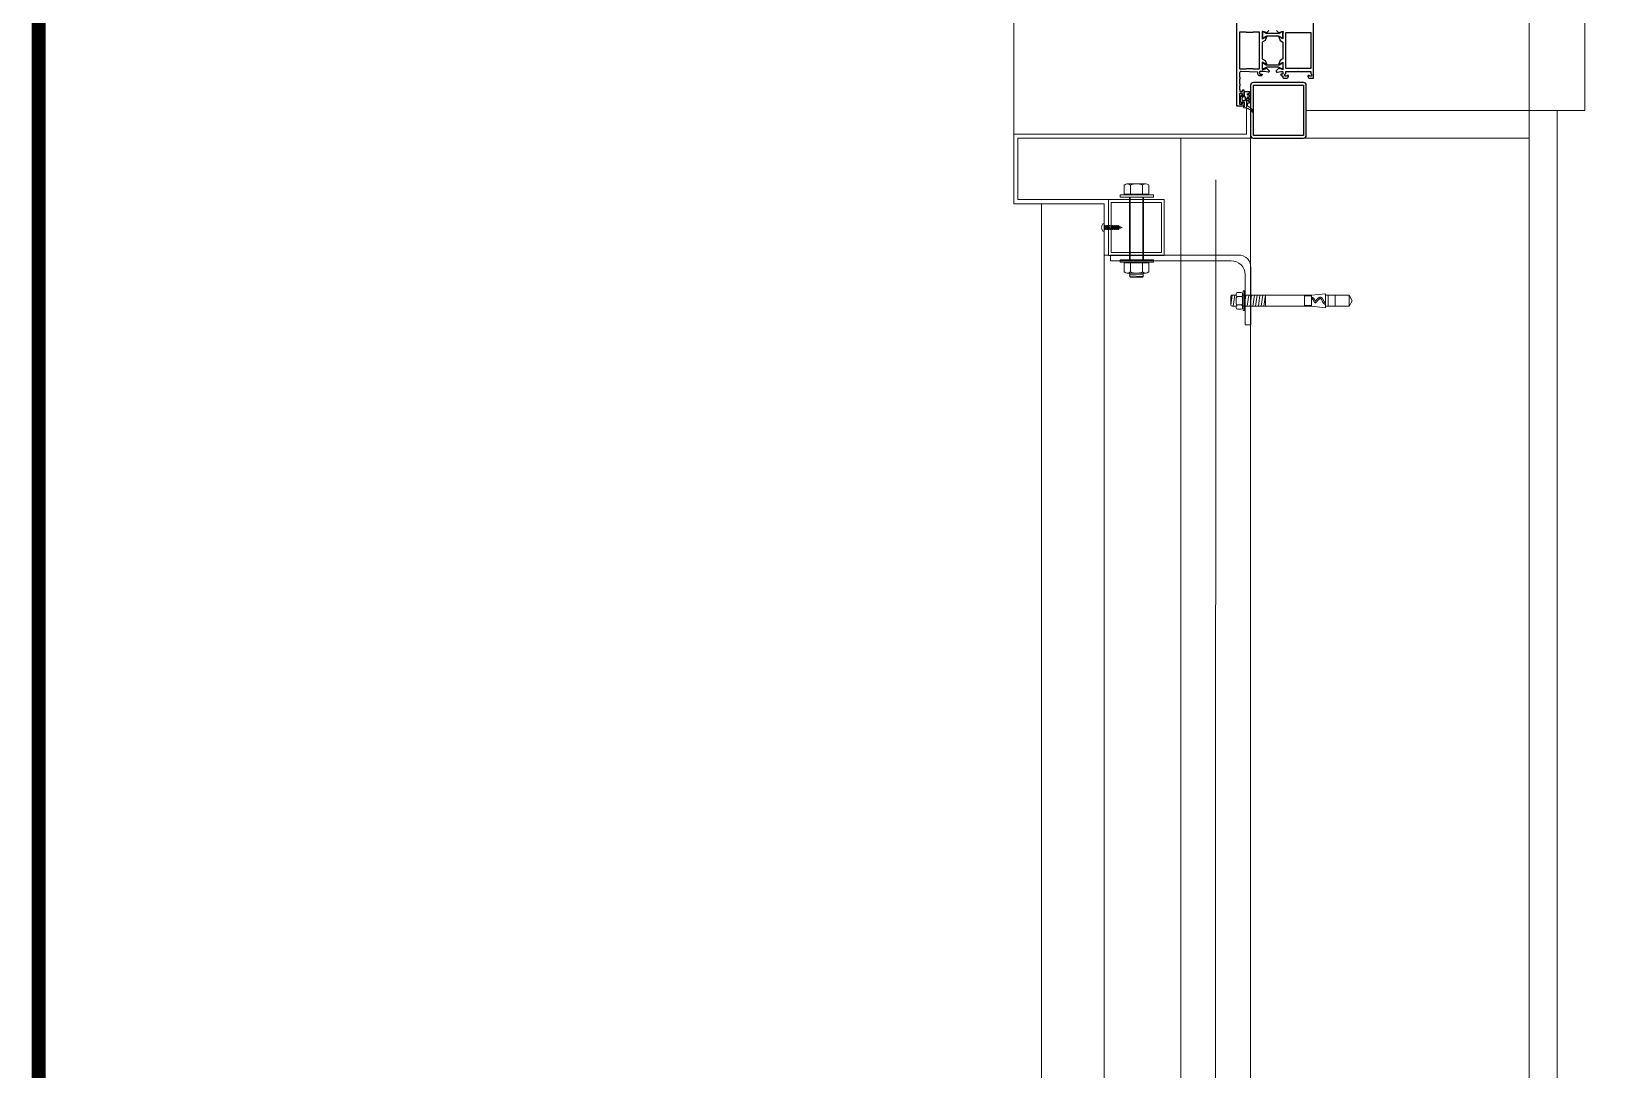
# Model space of a CAD drawing. Extents: x -1439 to 34962, y -872 to 8330.
# Drawn here: x 16713.3 to 16827.1, y 1810.6 to 1885.1 of the extents above; entities that cross this region are included whole.
import ezdxf

# ---------------------------------------------------------------- set-up
doc = ezdxf.new("R2010")
doc.units = 0
doc.linetypes.add('HIDDEN', pattern=[0.375, 0.25, -0.125])
doc.linetypes.add('HIDDEN2', pattern=[4.7625, 3.175, -1.5875])
doc.layers.get('0').update_dxf_attribs({"color": 9, "lineweight": 9})
for name, color, linetype, lineweight in [('00', 9, 'Continuous', 9), ('06D', 9, 'Continuous', 9), ('10', 9, 'Continuous', 9), ('10A', 9, 'Continuous', 9), ('14', 9, 'Continuous', 9), ('21', 9, 'Continuous', 9), ('33', 9, 'BATTING', 9)]:
    doc.layers.add(name, color=color, linetype=linetype, lineweight=lineweight)
doc.linetypes.add('BATTING', pattern='A,0.0001,-0.1,[134,ltypeshp.shx,S=0.1,R=0,X=-0.1,Y=0],-0.2,[134,ltypeshp.shx,S=0.1,R=180,X=0.1,Y=0],-0.1', length=0.4001)

# ---------------------------------------------------------------- blocks, each defined once
blk = doc.blocks.new('ciftkanatdograma_pr2')
at = {"layer": '06D'}
for points in [[(-0.3, 17), (-149.7, 17)], [(-2, -22), (-2, -24), (-148, -24), (-148, -22)]]:
    blk.add_lwpolyline(points, dxfattribs=at)
at = {"layer": '10', "lineweight": 25, "ltscale": 0.5}
for points in [[(-150, -3.8, 0.414214), (-149.8, -4), (-146.2, -4, 0.414214), (-146, -3.8), (-146, -0.2, 0.414214), (-146.2, 0), (-149.8, 0, 0.414214), (-150, -0.2)], [(-147.28, 0.61, 0.359904), (-147.3, 0.58), (-147.3, 0.4, 0.414214), (-147.27, 0.37), (-147.07, 0.37, 0.414214), (-147.04, 0.4), (-147.04, 0.58, 0.359904), (-147.07, 0.61, 0.094739)], [(-144.74, -2.01, 0.131652), (-144.72, -2.06), (-144.61, -2.24, -0.131652), (-144.61, -2.26), (-144.61, -2.28, -0.414214), (-144.64, -2.31), (-145, -2.31, -0.414214), (-145.03, -2.28), (-145.03, -2.26, -0.131652), (-145.03, -2.24), (-144.92, -2.06, 0.131652), (-144.91, -2.01), (-144.91, -1.16, 0.131652), (-144.92, -1.11), (-145.03, -0.92, -0.131652), (-145.03, -0.91), (-145.03, -0.88, -0.414214), (-145, -0.85), (-144.64, -0.85, -0.414214), (-144.61, -0.88), (-144.61, -0.91, -0.131652), (-144.61, -0.92), (-144.72, -1.11, 0.131652), (-144.74, -1.16)], [(-142.66, -2.01, -0.131652), (-142.68, -2.06), (-142.79, -2.24, 0.131652), (-142.79, -2.26), (-142.79, -2.28, 0.414214), (-142.76, -2.31), (-142.4, -2.31, 0.414214), (-142.37, -2.28), (-142.37, -2.26, 0.131652), (-142.37, -2.24), (-142.48, -2.06, -0.131652), (-142.49, -2.01), (-142.49, -1.16, -0.131652), (-142.48, -1.11), (-142.37, -0.92, 0.131652), (-142.37, -0.91), (-142.37, -0.88, 0.414214), (-142.4, -0.85), (-142.76, -0.85, 0.414214), (-142.79, -0.88), (-142.79, -0.91, 0.131652), (-142.79, -0.92), (-142.68, -1.11, -0.131652), (-142.66, -1.16)]]:
    blk.add_lwpolyline(points, format="xyb", close=True, dxfattribs=at)
for points in [[(-147.79, 0.49, -0.220745), (-148.1, -0.11, 0.651907), (-148.04, -0.18, 0.176952), (-147.75, 0.14, -0.281357), (-147.61, 0.23), (-147.53, 0.23), (-147.51, 0.23), (-147.51, 0.23), (-147.5, 0.22), (-147.49, 0.22), (-147.48, 0.22), (-147.48, 0.21), (-147.47, 0.21), (-147.47, 0.2), (-147.47, 0.19), (-147.46, 0.18), (-147.46, 0.1), (-147.46, 0.1), (-147.46, 0.09), (-147.46, 0.09), (-147.46, 0.09), (-147.46, 0.09), (-147.45, 0.08), (-147.45, 0.08), (-147.45, 0.08), (-147.44, 0.08), (-147.36, 0.08), (-147.36, 0.08), (-147.36, 0.08), (-147.35, 0.08), (-147.35, 0.08), (-147.35, 0.09), (-147.35, 0.09), (-147.35, 0.09), (-147.34, 0.09), (-147.34, 0.1), (-147.34, 0.18), (-147.34, 0.18), (-147.34, 0.19), (-147.34, 0.2), (-147.33, 0.21), (-147.33, 0.21), (-147.32, 0.22), (-147.32, 0.22), (-147.31, 0.22), (-147.29, 0.23), (-147.29, 0.23), (-147.28, 0.22), (-147.27, 0.22), (-147.26, 0.22), (-147.26, 0.21), (-147.25, 0.21), (-147.25, 0.2), (-147.25, 0.19), (-147.24, 0.18), (-147.24, 0.1), (-147.24, 0.1), (-147.24, 0.09), (-147.24, 0.09), (-147.24, 0.09), (-147.24, 0.09), (-147.23, 0.08), (-147.23, 0.08), (-147.23, 0.08), (-147.22, 0.08), (-147.14, 0.08), (-147.14, 0.08), (-147.14, 0.08), (-147.13, 0.08), (-147.13, 0.08), (-147.13, 0.09), (-147.13, 0.09), (-147.13, 0.09), (-147.12, 0.09), (-147.12, 0.1), (-147.12, 0.18), (-147.12, 0.18), (-147.12, 0.19), (-147.12, 0.2), (-147.11, 0.21), (-147.11, 0.21), (-147.1, 0.22), (-147.1, 0.22), (-147.09, 0.22), (-147.07, 0.23), (-147.07, 0.23), (-147.06, 0.22), (-147.05, 0.22), (-147.04, 0.22), (-147.04, 0.21), (-147.03, 0.21), (-147.03, 0.2), (-147.03, 0.19), (-147.02, 0.18), (-147.02, 0.1), (-147.02, 0.1), (-147.02, 0.09), (-147.02, 0.09), (-147.02, 0.09), (-147.02, 0.09), (-147.01, 0.08), (-147.01, 0.08), (-147.01, 0.08), (-147, 0.08), (-146.92, 0.08), (-146.92, 0.08), (-146.92, 0.08), (-146.91, 0.08), (-146.91, 0.08), (-146.91, 0.09), (-146.91, 0.09), (-146.91, 0.09), (-146.9, 0.09), (-146.9, 0.1), (-146.9, 0.18), (-146.9, 0.18), (-146.9, 0.19), (-146.9, 0.2), (-146.89, 0.21), (-146.89, 0.21), (-146.88, 0.22), (-146.88, 0.22), (-146.87, 0.22), (-146.85, 0.23), (-146.85, 0.23), (-146.84, 0.22), (-146.83, 0.22), (-146.82, 0.22), (-146.82, 0.21), (-146.81, 0.21), (-146.81, 0.2), (-146.81, 0.19), (-146.8, 0.18), (-146.8, 0.1), (-146.8, 0.1), (-146.8, 0.09), (-146.8, 0.09), (-146.8, 0.09), (-146.8, 0.09), (-146.79, 0.08), (-146.79, 0.08), (-146.79, 0.08), (-146.78, 0.08), (-146.7, 0.08), (-146.7, 0.08), (-146.7, 0.08), (-146.69, 0.08), (-146.69, 0.08), (-146.69, 0.09), (-146.69, 0.09), (-146.69, 0.09), (-146.68, 0.09), (-146.68, 0.1), (-146.68, 0.44, 0.414214), (-146.71, 0.47), (-146.94, 0.47, -0.414214), (-146.97, 0.5), (-146.97, 0.56, -0.291535), (-146.96, 0.58), (-146.91, 0.6, 0.613042), (-146.91, 0.66), (-147.03, 0.73, 0.127095), (-147.09, 0.74), (-147.29, 0.74, 0.127095), (-147.36, 0.73), (-147.47, 0.67, 0.585233), (-147.47, 0.6), (-147.42, 0.58, -0.167811), (-147.41, 0.56), (-147.41, 0.5, -0.414214), (-147.44, 0.47), (-147.74, 0.47), (-147.74, 0.53, 0.394677), (-147.79, 0.49)], [(-142.26, -1.31), (-142.43, -1.14, -0.607471), (-142.41, -1.08, 0.283637), (-142.39, -1.06), (-142.34, -0.88, 1.229391), (-142.39, -0.84), (-142.86, -0.84), (-142.7, -1.11, -0.859449), (-142.73, -1.14), (-142.98, -1.04), (-143.1, -0.84), (-144.3, -0.84), (-144.42, -1.04), (-144.67, -1.14, -0.859449), (-144.7, -1.11), (-144.54, -0.84), (-145.01, -0.84, 1.229391), (-145.06, -0.88), (-145.01, -1.06, 0.283637), (-144.99, -1.08, -0.607471), (-144.97, -1.14), (-145.14, -1.31), (-145.16, -1.33, -0.700084), (-145.27, -1.25), (-145.2, -0.99), (-145.2, -0.68, 0.414214), (-145.23, -0.65), (-145.37, -0.65, 0.414214), (-145.4, -0.68), (-145.4, -0.83, -0.414214), (-145.41, -0.84), (-145.42, -0.84, -0.414214), (-145.52, -0.74), (-145.52, -0.65, -0.414214), (-145.4, -0.53), (-145.28, -0.53, 0.403083), (-145.25, -0.51), (-145.2, 0.68, 0.425337), (-145.3, 0.79), (-145.62, 0.79), (-145.62, 0.78), (-145.77, 0.78), (-145.77, 0.79), (-146.1, 0.79), (-146.1, 0.78), (-146.25, 0.78), (-146.25, 0.79), (-146.52, 0.79), (-146.52, 0.78), (-146.65, 0.78), (-146.65, 0.61, 0.414214), (-146.62, 0.58), (-146.52, 0.58), (-146.52, 0.53, -0.414214), (-146.57, 0.48), (-146.88, 0.48, -0.414214), (-146.95, 0.55), (-146.95, 0.57, -0.414214), (-146.94, 0.58), (-146.84, 0.58, 0.414214), (-146.79, 0.63), (-146.79, 0.75, 0.414214), (-146.84, 0.8), (-147.51, 0.8, 0.414214), (-147.56, 0.75), (-147.56, 0.63, 0.414214), (-147.51, 0.58), (-147.41, 0.58, -0.414214), (-147.4, 0.57), (-147.4, 0.55, -0.414214), (-147.47, 0.48), (-147.69, 0.48, -0.414214), (-147.7, 0.49), (-147.7, 0.97, -0.414214), (-147.69, 0.98), (-139.71, 0.98, -0.414214)], [(-145.62, -2.32, 0.414222), (-145.7, -2.4), (-145.7, -2.57, 0.414214), (-145.55, -2.72), (-145.51, -2.72, 0.414214), (-145.5, -2.71), (-145.5, -2.65, 0.366034), (-145.53, -2.62, -0.365977), (-145.55, -2.59), (-145.55, -2.5, -0.414214), (-145.52, -2.47), (-145.41, -2.47, -0.365977), (-145.38, -2.5, 0.365977), (-145.35, -2.52), (-145.23, -2.52, -0.414214), (-145.2, -2.55), (-145.2, -3.39), (-145.17, -3.42), (-145.2, -3.45), (-145.2, -4.29, -0.414214), (-145.23, -4.32), (-145.35, -4.32, 0.365977), (-145.38, -4.35, -0.365977), (-145.41, -4.37), (-145.52, -4.37, -0.414214), (-145.55, -4.34), (-145.55, -4.25, -0.365977), (-145.53, -4.23, 0.366034), (-145.5, -4.2), (-145.5, -4.13, 0.414214), (-145.51, -4.12), (-145.55, -4.12, 0.414214), (-145.7, -4.27), (-145.7, -4.51, 0.414214), (-145.69, -4.52), (-141.71, -4.52, 0.414214)], [(-142.26, -1.86), (-142.43, -2.03, 0.607471), (-142.41, -2.09, -0.283637), (-142.39, -2.11), (-142.34, -2.29, -1.229391), (-142.39, -2.32), (-142.86, -2.32), (-142.7, -2.06, 0.713664), (-142.73, -2.03), (-142.98, -2.13), (-143.1, -2.32), (-144.3, -2.32), (-144.42, -2.13), (-144.67, -2.03, 0.713664), (-144.7, -2.06), (-144.54, -2.32), (-145.01, -2.32, -1.229391), (-145.06, -2.29), (-145.01, -2.11, -0.283637), (-144.99, -2.09, 0.607471), (-144.97, -2.03), (-145.14, -1.86), (-145.16, -1.84, 0.700084), (-145.27, -1.92), (-145.2, -2.18), (-145.2, -2.29, -0.414214), (-145.23, -2.32), (-145.37, -2.32, -0.414214), (-145.4, -2.29), (-145.4, -2.18, 0.414214), (-145.41, -2.17), (-145.42, -2.17, 0.414214), (-145.52, -2.27), (-145.52, -2.29, -0.414214), (-145.55, -2.32), (-145.62, -2.32)]]:
    blk.add_lwpolyline(points, format="xyb", dxfattribs=at)
for points in [[(-142.39, -0.65), (-142.39, -0.18), (-142.4, -0.18), (-142.4, 0.32), (-142.39, 0.32), (-142.39, 0.79), (-145.01, 0.79), (-145.01, 0.32), (-145, 0.32), (-145, -0.18), (-145.01, -0.18), (-145.01, -0.65), (-143.78, -0.65), (-143.78, -0.63), (-143.63, -0.63), (-143.63, -0.65)], [(-149.8, -3.8), (-149.8, -0.2), (-146.2, -0.2), (-146.2, -3.8)], [(-142.4, -2.52), (-142.4, -4.32), (-145, -4.32), (-145, -2.52)]]:
    blk.add_lwpolyline(points, close=True, dxfattribs=at)
blk = doc.blocks.new('cxvxv')
for p, q in [((-21988.02, 8561.25, 0), (-21987.03, 8561.3, 0)), ((-21988.02, 8561.25, 0), (-21988, 8561.26, 0)), ((-21988, 8561.3, 0), (-21987.94, 8561.35, 0)), ((-21988, 8561.26, 0), (-21988, 8561.3, 0)), ((-21987.54, 8561.35, 0), (-21987.94, 8561.35, 0)), ((-21987.54, 8561.35, 0), (-21987.1, 8561.35, 0)), ((-21987.03, 8561.3, 0), (-21987.1, 8561.35, 0)), ((-21987.05, 8561.32, 0), (-21987.03, 8561.3, 0)), ((-21987.03, 8561.3, 0), (-21987.05, 8561.28, 0)), ((-21987.03, 8561.3, 0), (-21987.05, 8561.29, 0)), ((-21987.05, 8561.28, 0), (-21987.05, 8561.2, 0)), ((-21988.4, 8560.98, 0), (-21988.4, 8560.32, 0)), ((-21988.4, 8560.32, 0), (-21986.64, 8560.32, 0)), ((-21986.86, 8561.07, 0), (-21988.18, 8561.07, 0)), ((-21988, 8561.23, 0), (-21988.02, 8561.25, 0)), ((-21988.02, 8561.13, 0), (-21987.03, 8561.19, 0)), ((-21988.02, 8561.13, 0), (-21988, 8561.14, 0)), ((-21988, 8561.11, 0), (-21988.02, 8561.13, 0)), ((-21988.02, 8560.32, 0), (-21987.02, 8560.32, 0)), ((-21988.02, 8560.28, 0), (-21988.02, 8560.32, 0)), ((-21988, 8561.14, 0), (-21988, 8561.23, 0)), ((-21988, 8561.07, 0), (-21988, 8561.11, 0)), ((-21987.96, 8560.98, 0), (-21987.96, 8560.32, 0)), ((-21987.7, 8561.05, 0), (-21987.7, 8561.08, 0)), ((-21987.7, 8561.07, 0), (-21987.7, 8561.07, 0)), ((-21987.08, 8560.64, 0), (-21987.08, 8560.98, 0)), ((-21987.08, 8560.64, 0), (-21987.08, 8560.32, 0)), ((-21987.06, 8560.32, 0), (-21987.06, 8560.28, 0)), ((-21987.05, 8561.2, 0), (-21987.03, 8561.19, 0)), ((-21987.03, 8561.19, 0), (-21987.05, 8561.17, 0)), ((-21987.05, 8561.17, 0), (-21987.05, 8561.08, 0)), ((-21987.05, 8561.08, 0), (-21987.03, 8561.07, 0)), ((-21987.02, 8560.32, 0), (-21987.02, 8560.28, 0)), ((-21986.64, 8560.32, 0), (-21986.64, 8560.98, 0)), ((-21988.02, 8560.11, 0), (-21988.02, 8555.61, 0)), ((-21987.06, 8555.61, 0), (-21987.06, 8560.11, 0)), ((-21987.02, 8555.61, 0), (-21987.02, 8560.11, 0)), ((-21988.4, 8555.4, 0), (-21986.64, 8555.4, 0)), ((-21988.4, 8554.74, 0), (-21988.4, 8555.4, 0)), ((-21986.86, 8554.65, 0), (-21988.17, 8554.65, 0)), ((-21988.02, 8555.44, 0), (-21988.02, 8555.4, 0)), ((-21988.02, 8555.4, 0), (-21987.02, 8555.4, 0)), ((-21987.96, 8554.74, 0), (-21987.96, 8555.4, 0)), ((-21987.08, 8555.08, 0), (-21987.08, 8555.4, 0)), ((-21987.08, 8555.08, 0), (-21987.08, 8554.74, 0)), ((-21987.06, 8555.4, 0), (-21987.06, 8555.44, 0)), ((-21987.02, 8555.4, 0), (-21987.02, 8555.44, 0)), ((-21986.64, 8555.4, 0), (-21986.64, 8554.74, 0))]:
    blk.add_line(p, q)
at = {"elevation": 0}
for points in [[(-21986.3, 8560.11), (-21988.7, 8560.11), (-21988.7, 8560.28), (-21986.3, 8560.28)], [(-21986.3, 8555.61), (-21988.7, 8555.61), (-21988.7, 8555.44), (-21986.3, 8555.44)]]:
    blk.add_lwpolyline(points, close=True, dxfattribs=at)
for points in [[(-21987.98, 8560.28), (-21987.98, 8560.32)], [(-21987.98, 8560.11), (-21987.98, 8555.61)], [(-21987.98, 8555.44), (-21987.98, 8555.4)]]:
    blk.add_lwpolyline(points, dxfattribs=at)
for centre, radius, start, end in [((-21988.18, 8560.75, 0), 0.315, 45.8497, 134.1503), ((-21987.52, 8559.95, 0), 1.12, 66.8701, 113.1299), ((-21987.52, 8559.95, 0), 1.12, 66.8701, 113.1299), ((-21986.86, 8560.76, 0), 0.313, 45.449, 134.551), ((-21988.18, 8554.97, 0), 0.315, 225.8497, 314.1503), ((-21987.52, 8555.77, 0), 1.12, 246.8701, 293.1299), ((-21987.52, 8555.77, 0), 1.12, 246.8701, 293.1299), ((-21986.86, 8554.96, 0), 0.313, 225.449, 314.551)]:
    blk.add_arc(centre, radius, start, end)
blk = doc.blocks.new('VIDA')
for p, q in [((-18072, 6523.9), (-18071.9, 6524)), ((-18071.9, 6523.8), (-18072, 6523.9)), ((-18071.9, 6524), (-18070.1, 6524.7)), ((-18069.6, 6522.9), (-18071.9, 6523.8)), ((-18069.7, 6524.9), (-18070.6, 6523.2)), ((-18070.6, 6523.2), (-18070.1, 6524.7)), ((-18070.1, 6524.7), (-18069.9, 6525.1)), ((-18069.9, 6525.1), (-18070.1, 6524.1)), ((-18070.1, 6524.1), (-18070, 6524.3)), ((-18070, 6524.3), (-18069.8, 6525.1)), ((-18069.9, 6525.1), (-18069.8, 6525.1)), ((-18069.8, 6525.1), (-18069.7, 6524.9)), ((-18069.7, 6524.9), (-18069.3, 6525)), ((-18069.6, 6522.8), (-18069.1, 6525)), ((-18069.6, 6522.8), (-18069.6, 6522.9)), ((-18069.4, 6522.4), (-18069.6, 6522.8)), ((-18068.9, 6525.3), (-18069.4, 6522.4)), ((-18069.3, 6522.4), (-18069.4, 6522.4)), ((-18069.3, 6522.4), (-18068.9, 6525.3)), ((-18069.3, 6525), (-18069.1, 6525)), ((-18069.1, 6522.8), (-18069.3, 6522.4)), ((-18069.1, 6525), (-18068.9, 6525.3)), ((-18068.7, 6522.8), (-18069.1, 6522.8)), ((-18068.9, 6525.3), (-18068.9, 6525.3)), ((-18068.9, 6525.3), (-18068.7, 6525)), ((-18068.7, 6522.8), (-18068.2, 6525)), ((-18068.7, 6525), (-18068.2, 6525)), ((-18068.5, 6522.4), (-18068.7, 6522.8)), ((-18068, 6525.3), (-18068.5, 6522.4)), ((-18068.4, 6522.4), (-18068.5, 6522.4)), ((-18068.4, 6522.4), (-18067.9, 6525.3)), ((-18068.2, 6522.8), (-18068.4, 6522.4)), ((-18068.2, 6522.8), (-18068.4, 6522.4)), ((-18068.2, 6525), (-18068, 6525.3)), ((-18067.7, 6525), (-18068.2, 6522.8)), ((-18067.7, 6522.8), (-18068.2, 6522.8)), ((-18067.9, 6525.3), (-18068, 6525.3)), ((-18067.9, 6525.3), (-18067.7, 6525)), ((-18067.7, 6522.8), (-18067.2, 6525)), ((-18067.7, 6525), (-18067.2, 6525)), ((-18067.5, 6522.4), (-18067.7, 6522.8)), ((-18067, 6525.3), (-18067.5, 6522.4)), ((-18067.4, 6522.4), (-18067.5, 6522.4)), ((-18067.4, 6522.4), (-18066.9, 6525.3)), ((-18067.2, 6522.8), (-18067.4, 6522.4)), ((-18067.2, 6522.8), (-18067.4, 6522.4)), ((-18067.2, 6525), (-18067, 6525.3)), ((-18066.7, 6525), (-18067.2, 6522.8)), ((-18066.7, 6522.8), (-18067.2, 6522.8)), ((-18066.9, 6525.3), (-18067, 6525.3)), ((-18066.9, 6525.3), (-18066.7, 6525)), ((-18066.3, 6525), (-18066.7, 6525)), ((-18066.7, 6522.8), (-18066.3, 6525)), ((-18066.5, 6522.4), (-18066.7, 6522.8)), ((-18066.1, 6525.3), (-18066.5, 6522.4)), ((-18066.5, 6522.4), (-18066, 6525.3)), ((-18066.3, 6522.8), (-18066.5, 6522.4)), ((-18066.3, 6522.8), (-18066.5, 6522.4)), ((-18066.5, 6522.4), (-18066.5, 6522.4)), ((-18066.3, 6525), (-18066.1, 6525.3)), ((-18065.8, 6525), (-18066.3, 6522.8)), ((-18066.3, 6522.8), (-18065.8, 6522.8)), ((-18066, 6525.3), (-18066.1, 6525.3)), ((-18066, 6525.3), (-18065.8, 6525)), ((-18065.8, 6522.8), (-18065.3, 6525)), ((-18065.8, 6525), (-18065.3, 6525)), ((-18065.6, 6522.4), (-18065.8, 6522.8)), ((-18065.1, 6525.3), (-18065.6, 6522.4)), ((-18065.5, 6522.4), (-18065.6, 6522.4)), ((-18065.5, 6522.4), (-18065, 6525.3)), ((-18065.3, 6522.8), (-18065.5, 6522.4)), ((-18065.3, 6522.8), (-18065.5, 6522.4)), ((-18065.3, 6525), (-18065.1, 6525.3)), ((-18064.8, 6525), (-18065.3, 6522.8)), ((-18064.8, 6522.8), (-18065.3, 6522.8)), ((-18065.1, 6525.3), (-18065, 6525.3)), ((-18065, 6525.3), (-18064.8, 6525)), ((-18064.8, 6525), (-18064.3, 6525)), ((-18064.8, 6522.8), (-18064.3, 6525)), ((-18064.6, 6522.4), (-18064.8, 6522.8)), ((-18064.1, 6525.3), (-18064.6, 6522.4)), ((-18064.5, 6522.4), (-18064.6, 6522.4)), ((-18064.5, 6522.4), (-18064, 6525.3)), ((-18064.3, 6522.8), (-18064.5, 6522.4)), ((-18064.3, 6522.8), (-18064.5, 6522.4)), ((-18064.3, 6525), (-18064.1, 6525.3)), ((-18063.8, 6525), (-18064.3, 6522.8)), ((-18063.8, 6522.8), (-18064.3, 6522.8)), ((-18064, 6525.3), (-18064.1, 6525.3)), ((-18064, 6525.3), (-18063.8, 6525)), ((-18063.8, 6522.8), (-18062, 6525)), ((-18062, 6525), (-18063.8, 6525)), ((-18063.6, 6522.4), (-18063.8, 6522.8)), ((-18063.6, 6522.4), (-18061.7, 6525.3)), ((-18061.8, 6525.3), (-18063.6, 6522.4)), ((-18062, 6522.8), (-18063.6, 6522.4)), ((-18062, 6522.8), (-18063.6, 6522.4)), ((-18063.6, 6522.4), (-18063.6, 6522.4)), ((-18061.5, 6525), (-18063.4, 6522.8)), ((-18063.4, 6522.8), (-18061.5, 6522.8)), ((-18061.7, 6525.3), (-18063.2, 6525.3)), ((-18062.7, 6522.4), (-18061.5, 6522.8)), ((-18062.6, 6522.4), (-18062.1, 6525.3)), ((-18062.4, 6522.8), (-18062.6, 6522.4)), ((-18062.4, 6522.8), (-18062.6, 6522.4)), ((-18062.6, 6522.4), (-18061.3, 6522.4)), ((-18062.4, 6525), (-18062.2, 6525.3)), ((-18061.5, 6525), (-18062.4, 6525)), ((-18061.5, 6522.8), (-18062.4, 6525)), ((-18061.9, 6525), (-18062.4, 6522.8)), ((-18061.9, 6522.8), (-18062.4, 6522.8)), ((-18062.2, 6525.3), (-18062.1, 6525.3)), ((-18062.2, 6525.3), (-18061.3, 6522.4)), ((-18062.1, 6525.3), (-18061.9, 6525)), ((-18062, 6525), (-18061.8, 6525.3)), ((-18061.9, 6525), (-18061.4, 6525)), ((-18061.9, 6522.8), (-18061.4, 6525)), ((-18061.7, 6522.4), (-18061.9, 6522.8)), ((-18061.2, 6525.3), (-18061.7, 6522.4)), ((-18061.7, 6525.3), (-18061.5, 6525)), ((-18061.6, 6522.4), (-18061.7, 6522.4)), ((-18061.6, 6522.4), (-18061.2, 6525.3)), ((-18061.4, 6522.8), (-18061.6, 6522.4)), ((-18061.4, 6522.8), (-18061.6, 6522.4)), ((-18061.4, 6525), (-18061.2, 6525.3)), ((-18061, 6525), (-18061.4, 6522.8)), ((-18060.9, 6522.8), (-18061.4, 6522.8)), ((-18061.2, 6525.3), (-18061, 6525)), ((-18061.2, 6525.3), (-18061.2, 6525.3)), ((-18061, 6525), (-18060.5, 6525)), ((-18060.9, 6522.8), (-18060.5, 6525)), ((-18060.7, 6522.4), (-18060.9, 6522.8)), ((-18060.7, 6522.4), (-18060.2, 6525.3)), ((-18060.3, 6525.3), (-18060.7, 6522.4)), ((-18060.5, 6522.8), (-18060.7, 6522.4)), ((-18060.5, 6522.8), (-18060.7, 6522.4)), ((-18060.7, 6522.4), (-18060.7, 6522.4)), ((-18060.5, 6525), (-18060.3, 6525.3)), ((-18060, 6525), (-18060.5, 6522.8)), ((-18060.5, 6522.8), (-18060, 6522.8)), ((-18060.3, 6525.3), (-18060.2, 6525.3)), ((-18060.2, 6525.3), (-18060, 6525)), ((-18060, 6525), (-18059.5, 6525)), ((-18060, 6522.8), (-18059.5, 6525)), ((-18059.8, 6522.4), (-18060, 6522.8)), ((-18059.3, 6525.3), (-18059.8, 6522.4)), ((-18059.7, 6522.4), (-18059.8, 6522.4)), ((-18059.7, 6522.4), (-18059.2, 6525.3)), ((-18059.5, 6522.8), (-18059.7, 6522.4)), ((-18059.5, 6522.8), (-18059.7, 6522.4)), ((-18059.5, 6525), (-18059.3, 6525.3)), ((-18059.2, 6524), (-18059.5, 6522.8)), ((-18059.5, 6522.8), (-18059.2, 6522.8)), ((-18059.3, 6525.3), (-18059.2, 6525.3)), ((-18058.1, 6526.6), (-18059.2, 6526.6)), ((-18059.2, 6521.2), (-18059.2, 6526.6)), ((-18058.1, 6521.2), (-18059.2, 6521.2))]:
    blk.add_line(p, q)
for points in [[(-18068.7, 6525), (-18069.1, 6522.8)], [(-18057.2, 6524.3), (-18057.5, 6524), (-18057.5, 6523.8), (-18057.2, 6523.5)]]:
    blk.add_lwpolyline(points)
for centre, start, end in [((-18062.4, 6523.6), 7.5095, 35.2427), ((-18062.4, 6524.2), 324.7573, 352.4905)]:
    blk.add_arc(centre, 5.21, start, end)
blk = doc.blocks.new('çelik dübel')
at = {"ltscale": 7}
for p, q in [((-87.2, -2), (-85, 2)), ((-85, -6), (-85, 2)), ((-68, 2), (-85, 2)), ((-75, -6), (-75, 2)), ((-70, -6), (-70, 2)), ((-68, 3), (-58, 2)), ((-68, -7), (-68, 3)), ((-58, -6), (-58, 2)), ((-8.5, 2), (-58, 2)), ((-53, 1.5), (-58, 1.5)), ((-53, -6), (-53, 2)), ((-25, -6), (-25, 2)), ((-25, -6), (-23.9, 2)), ((-23, -6), (-21.9, 2)), ((-21, -6), (-19.9, 2)), ((-19, -6), (-17.9, 2)), ((-17, -6), (-15.9, 2)), ((-85, -6), (-87.2, -2)), ((-68, -6), (-85, -6)), ((-68, -7), (-58, -6)), ((-53, -5.5), (-58, -5.5)), ((-8.5, -6), (-58, -6))]:
    blk.add_line(p, q, dxfattribs=at)
for p, q in [((-15, -6), (-13.9, 2)), ((-13, -6), (-11.9, 2)), ((-11, -6), (-10, 1.1)), ((-10, -9), (-10, 5)), ((-9, 5), (-10, 5)), ((-10, 3), (-10, 5)), ((-9, -9), (-9, 5)), ((-8.5, 2), (-8.5, 3)), ((-8.5, -4), (-8.5, 0)), ((-5, 4), (-7.5, 4)), ((-5, 1), (-7.5, 1)), ((-4, 2), (-4, 3)), ((-1, 2), (-4, 2)), ((-4, -4), (-4, 0)), ((-3, -6), (-1.9, 2)), ((-1, -6), (0, 1.1)), ((0, -5), (0, 1)), ((-10, -7), (-10, -9.1)), ((-9, -9), (-10, -9)), ((-8.5, -6), (-8.5, -7)), ((-5, -5), (-7.5, -5)), ((-5, -8), (-7.5, -8)), ((-4, -6), (-4, -7)), ((-1, -6), (-4, -6))]:
    blk.add_line(p, q)
for points in [[(-68, 0.6), (-67.4, 0.4), (-67, 0.1), (-66.6, -0.3), (-66.2, -0.8), (-65.9, -1.3), (-65.7, -1.9), (-65.4, -2.3), (-65.2, -2.8), (-65, -3.1), (-64.8, -3.3), (-64.6, -3.5), (-64.4, -3.6), (-64.2, -3.5), (-63.9, -3.5), (-63.7, -3.3), (-63.5, -3.1), (-63.2, -2.9), (-62.9, -2.6), (-62.7, -2.3), (-62.4, -2), (-62.1, -1.7), (-61.9, -1.4), (-61.6, -1.1), (-61.4, -0.9), (-61.2, -0.7), (-61, -0.6), (-60.8, -0.5), (-60.6, -0.5), (-60.4, -0.5), (-60.3, -0.7), (-60.1, -0.9), (-59.9, -1.1), (-59.8, -1.5), (-59.6, -1.9), (-59.4, -2.3), (-59.2, -2.7), (-58.9, -3), (-58.7, -3.3), (-58.4, -3.5), (-58, -3.5)], [(-68, -0.5), (-68, -0.5), (-67.9, -0.5), (-67.9, -0.5), (-67.8, -0.5), (-67.8, -0.6), (-67.7, -0.6), (-67.7, -0.6), (-67.6, -0.7), (-67.6, -0.7), (-67.6, -0.8), (-67.5, -0.8), (-67.5, -0.8), (-67.5, -0.9), (-67.4, -0.9), (-67.4, -0.9), (-67.3, -1), (-67.3, -1), (-67.3, -1.1), (-67.2, -1.1), (-67.2, -1.2), (-67.2, -1.2), (-67.1, -1.3), (-67.1, -1.3), (-67.1, -1.4), (-67, -1.4), (-67, -1.5), (-67, -1.5), (-66.9, -1.6), (-66.9, -1.6), (-66.9, -1.7), (-66.9, -1.7), (-66.8, -1.8), (-66.8, -1.9), (-66.8, -1.9), (-66.7, -2), (-66.7, -2), (-66.7, -2.1), (-66.6, -2.2), (-66.6, -2.2), (-66.6, -2.3), (-66.6, -2.3), (-66.5, -2.4), (-66.5, -2.5), (-66.5, -2.5), (-66.4, -2.6), (-66.4, -2.7), (-66.4, -2.7), (-66.3, -2.8), (-66.3, -2.8), (-66.3, -2.9), (-66.3, -3), (-66.2, -3), (-66.2, -3.1), (-66.2, -3.1), (-66.1, -3.2), (-66.1, -3.2), (-66.1, -3.3), (-66, -3.4), (-66, -3.4), (-66, -3.5), (-65.9, -3.5), (-65.9, -3.6), (-65.9, -3.6), (-65.8, -3.7), (-65.8, -3.7), (-65.7, -3.8), (-65.7, -3.8), (-65.7, -3.9), (-65.6, -3.9), (-65.6, -4), (-65.5, -4), (-65.5, -4.1), (-65.4, -4.1), (-65.4, -4.1), (-65.3, -4.2), (-65.3, -4.2), (-65.2, -4.3), (-65.2, -4.3), (-65.1, -4.3), (-65, -4.4), (-65, -4.4), (-64.9, -4.4), (-64.9, -4.4), (-64.8, -4.5), (-64.7, -4.5), (-64.7, -4.5), (-64.6, -4.5), (-64.5, -4.5), (-64.5, -4.5), (-64.4, -4.5), (-64.3, -4.5), (-64.3, -4.5), (-64.2, -4.5), (-64.1, -4.5), (-64.1, -4.5), (-64, -4.5), (-64, -4.5), (-63.9, -4.5), (-63.8, -4.5), (-63.8, -4.5), (-63.7, -4.4), (-63.7, -4.4), (-63.6, -4.4), (-63.6, -4.4), (-63.5, -4.4), (-63.4, -4.3), (-63.4, -4.3), (-63.3, -4.3), (-63.3, -4.3), (-63.3, -4.2), (-63.2, -4.2), (-63.2, -4.2), (-63.1, -4.1), (-63.1, -4.1), (-63, -4.1), (-63, -4), (-62.9, -4), (-62.9, -4), (-62.9, -3.9), (-62.8, -3.9), (-62.8, -3.9), (-62.7, -3.8), (-62.7, -3.8), (-62.7, -3.8), (-62.6, -3.7), (-62.6, -3.7), (-62.5, -3.6), (-62.5, -3.6), (-62.5, -3.6), (-62.4, -3.5), (-62.4, -3.5), (-62.4, -3.5), (-62.3, -3.4), (-62.3, -3.4), (-62.2, -3.3), (-62.2, -3.3), (-62.2, -3.3), (-62.1, -3.2), (-62.1, -3.2), (-62.1, -3.1), (-62, -3.1), (-62, -3.1), (-62, -3), (-61.9, -3), (-61.9, -2.9), (-61.9, -2.9), (-61.8, -2.9), (-61.8, -2.8), (-61.7, -2.8), (-61.7, -2.7), (-61.7, -2.7), (-61.6, -2.6), (-61.6, -2.6), (-61.6, -2.6), (-61.5, -2.5), (-61.5, -2.5), (-61.5, -2.5), (-61.4, -2.4), (-61.4, -2.4), (-61.4, -2.3), (-61.3, -2.3), (-61.3, -2.3), (-61.3, -2.2), (-61.3, -2.2), (-61.2, -2.2), (-61.2, -2.1), (-61.2, -2.1), (-61.1, -2), (-61.1, -2), (-61.1, -2), (-61, -1.9), (-61, -1.9), (-61, -1.9), (-61, -1.9), (-60.9, -1.8), (-60.9, -1.8), (-60.9, -1.8), (-60.9, -1.8), (-60.9, -1.8), (-60.9, -1.7), (-60.8, -1.7), (-60.8, -1.7), (-60.8, -1.7), (-60.8, -1.7), (-60.8, -1.7), (-60.8, -1.8), (-60.7, -1.8), (-60.7, -1.8), (-60.7, -1.8), (-60.7, -1.9), (-60.7, -1.9), (-60.7, -1.9), (-60.6, -2), (-60.6, -2), (-60.6, -2.1), (-60.6, -2.1), (-60.6, -2.1), (-60.5, -2.2), (-60.5, -2.2), (-60.5, -2.3), (-60.5, -2.3), (-60.4, -2.4), (-60.4, -2.5), (-60.4, -2.5), (-60.4, -2.6), (-60.3, -2.6), (-60.3, -2.7), (-60.3, -2.7), (-60.3, -2.8), (-60.2, -2.8), (-60.2, -2.9), (-60.2, -3), (-60.1, -3), (-60.1, -3.1), (-60.1, -3.1), (-60, -3.2), (-60, -3.2), (-59.9, -3.3), (-59.9, -3.4), (-59.9, -3.4), (-59.8, -3.5), (-59.8, -3.5), (-59.7, -3.6), (-59.7, -3.6), (-59.6, -3.7), (-59.6, -3.8), (-59.5, -3.8), (-59.5, -3.9), (-59.4, -3.9), (-59.3, -4), (-59.3, -4), (-59.2, -4.1), (-59.1, -4.2), (-59, -4.2), (-58.9, -4.3), (-58.8, -4.3), (-58.6, -4.4), (-58.4, -4.4), (-58.2, -4.5), (-58, -4.5)]]:
    blk.add_lwpolyline(points)
for centre, start, end in [((-7.5, 3), 90, 180), ((-7.5, 2), 180, 270), ((-7.5, 0), 90, 180), ((-5, 3), 0, 90), ((-5, 2), 270, 0), ((-5, 0), 0, 90), ((-1, 1), 0, 90), ((-7.5, -4), 180, 270), ((-7.5, -6), 90, 180), ((-7.5, -7), 180, 270), ((-5, -4), 270, 0), ((-5, -6), 0, 90), ((-5, -7), 270, 0), ((-1, -5), 270, 0)]:
    blk.add_arc(centre, 1, start, end)
blk = doc.blocks.new('kjdol')
at = {"ltscale": 10, "elevation": -278.89}
blk.add_lwpolyline([(77394.12, 60089.89), (77403.28, 60089.89, 0.460237), (77404.18, 60090.79), (77404.18, 60094.89), (77403.78, 60094.89), (77403.78, 60091.29, -0.414214), (77402.78, 60090.29), (77394.12, 60090.29)], format="xyb", close=True, dxfattribs=at)
at = {"elevation": -249.79}
for points in [[(77397.97, 60089.9), (77397.97, 60085.9), (77393.97, 60085.9), (77393.97, 60089.9)], [(77397.77, 60089.7), (77397.77, 60086.1), (77394.17, 60086.1), (77394.17, 60089.7)]]:
    blk.add_lwpolyline(points, close=True, dxfattribs=at)
at = {"extrusion": (0, 0, -1), "xscale": 0.1000000000058208, "yscale": 0.1000000000058208, "zscale": -0.0999999999999091}
blk.add_blockref('çelik dübel', (-77402.74, 60093.36, 459.25), dxfattribs=at)
blk.add_blockref('cxvxv', (99383.5, 51530.11, -249.79))
at = {"xscale": 0.1000000000058208, "yscale": 0.1000000000058208, "zscale": 0.1000000000058208, "rotation": 180}
blk.add_blockref('VIDA', (75587.75, 60740.29, -249.79), dxfattribs=at)

msp = doc.modelspace()

# ---------------------------------------------------------------- linework, layer by layer
msp.add_lwpolyline([(16822.84, 2869.5), (17296.81, 2869.24), (17297.31, 1720.48), (16885.04, 1720.5), (16885.04, 1794.5), (16820.84, 1794.5), (16820.84, 2410.5), (16882.84, 2410.5), (16882.84, 2494.5), (16822.84, 2494.5), (16822.84, 2869.5)])
at = {"layer": '00'}
msp.add_lwpolyline([(16820.84, 1877.5), (16800.84, 1877.5), (16800.84, 1792.5), (16820.84, 1792.5)], close=True, dxfattribs=at)
msp.add_lwpolyline([(16820.84, 1877.5), (16800.84, 1877.5)], dxfattribs=at)
at = {"layer": '06D'}
msp.add_lwpolyline([(16795.84, 1877.5), (16795.84, 1627.5)], dxfattribs=at)
at = {"layer": '10A'}
for points in [[(16790.64, 1869.1), (16790.34, 1869.1), (16790.34, 1872.8), (16783.84, 1872.8), (16783.84, 1877.8), (16800.54, 1877.8), (16800.54, 1880.34), (16800.84, 1880.34), (16800.84, 1877.5), (16784.14, 1877.5), (16784.14, 1873.1), (16790.64, 1873.1), (16790.64, 1869.1)], [(16785.84, 1872.8), (16785.84, 1632.2), (16790.34, 1632.2), (16790.34, 1872.8), (16785.84, 1872.8)]]:
    msp.add_lwpolyline(points, dxfattribs=at)
at = {"layer": '14'}
for points in [[(16800.83, 1879.5), (16800.84, 1879.5)], [(16882.84, 1757.5), (16882.84, 1794.5), (16822.84, 1794.5), (16822.84, 1879.5), (16804.84, 1879.5)]]:
    msp.add_lwpolyline(points, dxfattribs=at)
at = {"layer": '21', "linetype": 'HIDDEN2', "ltscale": 0.1, "const_width": 1}
msp.add_lwpolyline([(16932.84, 1702.5), (16713.84, 1702.5), (16713.84, 2152.5), (16932.84, 2152.5)], close=True, dxfattribs=at)
at = {"layer": '33', "ltscale": 0.2}
msp.add_lwpolyline([(16798.34, 1874.5), (16798.26, 1630.5)], dxfattribs=at)

# ---------------------------------------------------------------- block references
at = {"layer": '10', "linetype": 'HIDDEN', "rotation": 90}
msp.add_blockref('ciftkanatdograma_pr2', (16800.84, 2027.5), dxfattribs=at)
at = {"layer": '10', "xscale": -1, "rotation": 180}
msp.add_blockref('kjdol', (-60603.33, 61958.99, 249.79), dxfattribs=at)

doc.saveas('drawing.dxf')
